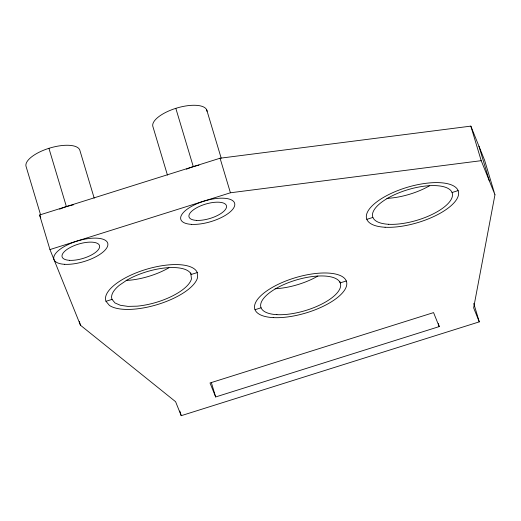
<?xml version="1.0" encoding="UTF-8"?>
<svg xmlns="http://www.w3.org/2000/svg" width="521" height="521" viewBox="0 0 521 521"><rect width="100%" height="100%" fill="white"/><g stroke="black" fill="none" stroke-linecap="round" stroke-linejoin="round"><path stroke-width="0.78" d="M494.95 194.769L473.635 307.872L479.274 321.861L181.223 415.68L175.584 401.691L80.468 325.241L49.957 249.566L39.589 215.01L220.064 158.221L470.841 126.121L484.589 160.214L494.95 194.769L481.202 160.676L470.841 126.121M481.202 160.676L230.425 192.777L49.957 249.566M105.991 301.301L112.048 299.393A41.524 15.969 -16.7 0 1 119.4 285.234L126.649 280.291A41.524 15.969 -16.7 0 1 191.214 274.469L197.27 272.568L197.544 277.621A47.873 18.411 -16.7 0 1 158.579 304.199A47.873 18.411 -16.7 0 1 109.371 305.378L105.991 301.301A47.873 18.411 -16.7 0 1 144.721 269.8A47.873 18.411 -16.7 0 1 197.27 272.568M366.83 219.341L372.88 217.433M452.052 192.51L458.109 190.608M255.003 309.708L261.06 307.8M346.283 280.975L340.226 282.877L339.77 281.353M439.203 326.595L433.563 312.607L210.022 382.974L215.661 396.956L439.203 326.595L438.278 323.521M126.173 280.324L129.293 280.252A41.524 15.969 -16.7 0 0 168.882 267.787M112.048 299.393L114.985 302.948L120.384 305.286L127.919 306.387L137.069 306.166A41.524 15.969 -16.7 0 0 191.454 278.878L190.758 272.952M39.589 215.01L40.755 217.895M478.949 146.232L489.31 180.787M473.752 303.43L479.274 321.861M206.746 109.983L221.197 158.182M220.064 158.221L230.425 192.777M175.818 108.342L193.304 166.655M167.449 175.095L152.998 126.89A28.186 10.837 -16.7 0 1 177.583 107.808A28.186 10.837 -16.7 0 1 207.039 111.37M211.285 382.368L215.661 396.956M179.843 411.076L181.223 415.68M94.197 198.162L79.746 149.957A28.088 10.798 -16.7 0 0 48.922 148.322A28.088 10.798 -16.7 0 0 26.18 166.805L40.638 215.01M48.922 148.322L66.408 206.635M79.316 321.398L80.468 325.241M317.856 276.065A41.524 15.969 -16.7 0 1 275.081 288.745M429.682 185.697A41.524 15.969 -16.7 0 1 386.908 198.377M59.615 209.162A28.088 10.798 -16.7 0 1 73.481 204.799M186.485 169.188A28.186 10.837 -16.7 0 1 198.983 165.118M385.084 227.247A47.873 18.411 -16.7 0 0 458.343 195.531A47.873 18.411 -16.7 0 0 393.98 192.138A47.873 18.411 -16.7 0 0 385.084 227.247M273.258 317.615A47.873 18.411 -16.7 0 0 346.517 285.899A47.873 18.411 -16.7 0 0 282.161 282.506A47.873 18.411 -16.7 0 0 273.258 317.615M276.885 314.658A41.524 15.969 -16.7 0 0 340.428 287.149A41.524 15.969 -16.7 0 0 284.609 284.212A41.524 15.969 -16.7 0 0 276.885 314.658M388.712 224.29A41.524 15.969 -16.7 0 0 452.254 196.782A41.524 15.969 -16.7 0 0 396.435 193.845A41.524 15.969 -16.7 0 0 388.712 224.29M191.65 224.369A28.088 10.798 -16.7 0 0 234.632 205.762A28.088 10.798 -16.7 0 0 196.873 203.77A28.088 10.798 -16.7 0 0 191.65 224.369M196.534 220.39A19.538 7.515 -16.7 0 0 226.44 207.449A19.538 7.515 -16.7 0 0 200.181 206.062A19.538 7.515 -16.7 0 0 196.534 220.39M64.741 264.316A28.088 10.798 -16.7 0 0 107.723 245.71A28.088 10.798 -16.7 0 0 69.964 243.717A28.088 10.798 -16.7 0 0 64.741 264.316M69.625 260.337A19.538 7.515 -16.7 0 0 99.531 247.397A19.538 7.515 -16.7 0 0 73.272 246.01A19.538 7.515 -16.7 0 0 69.625 260.337"/></g></svg>
